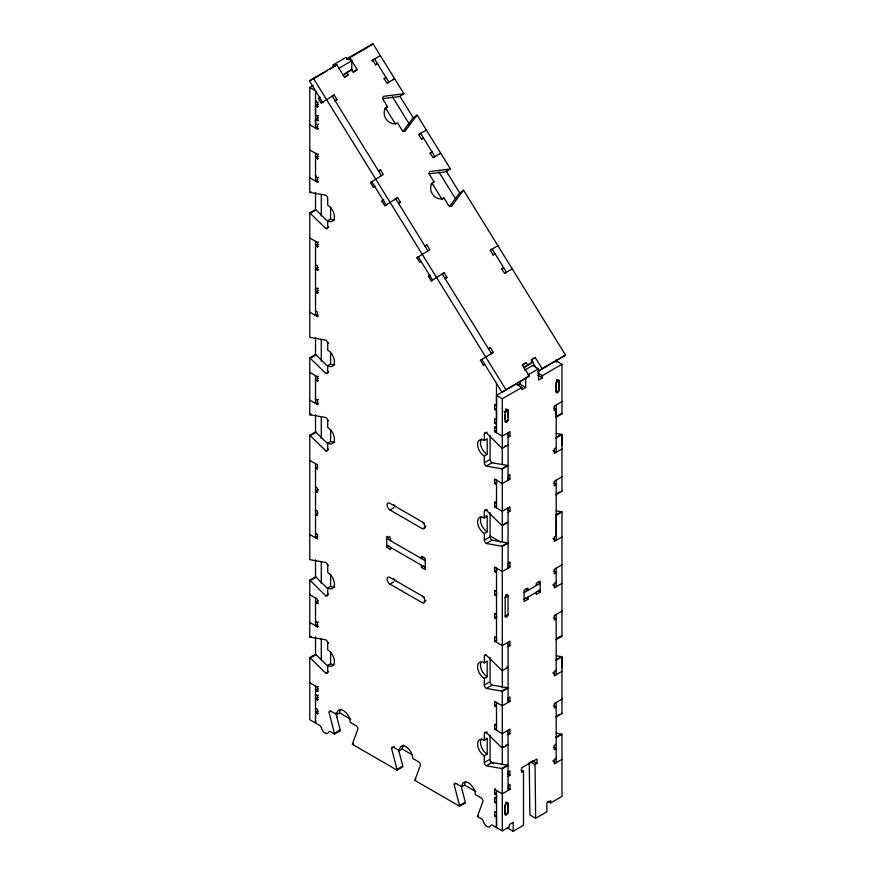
<?xml version="1.0" encoding="UTF-8"?>
<svg xmlns="http://www.w3.org/2000/svg" width="875" height="875" viewBox="0 0 875 875"><rect width="100%" height="100%" fill="white"/><g stroke="black" fill="none" stroke-linecap="round" stroke-linejoin="round"><path stroke-width="1.31" d="M327.688 221.386L316.061 209.989A2.723 1.575 60 0 0 315.514 209.573L309.739 212.909A2.723 1.575 60 0 1 310.286 213.325L325.784 228.528A2.723 1.575 60 0 0 327.709 227.412L327.709 220.752A9.527 5.502 60 0 0 334.447 216.858A9.527 5.502 60 0 0 327.709 205.188L327.677 198.089A2.723 1.575 60 0 0 325.784 195.18L310.286 192.5A2.734 1.575 60 0 1 309.739 192.27L309.739 87.413L313.184 85.411M316.477 722.498L315.514 723.045L315.514 720.453M315.514 717.861L315.514 715.269M496.508 383.414L496.508 406.087L494.583 404.983L494.583 409.423L496.508 410.539L496.508 419.803L494.583 418.688L494.583 423.139L496.508 424.244M461.245 786.461L465.314 802.233A2.723 1.575 60 0 1 465.391 802.911L459.616 806.247A2.723 1.575 60 0 0 459.539 805.569L454.114 784.547A2.723 1.575 60 0 1 456.039 783.431L461.814 786.767A9.527 5.502 60 0 1 468.552 782.873A9.527 5.502 60 0 1 475.3 794.544L481.075 797.88A2.723 1.575 60 0 1 483 801.216L477.575 815.981A2.723 1.575 60 0 0 477.488 816.572L481.556 818.913A2.723 1.575 60 0 1 483.098 820.695L483.908 822.927A5.447 3.139 60 0 0 490.087 826.492L490.897 825.202A2.723 1.575 60 0 1 492.45 825.202L502.283 830.878L502.283 768.742L508.058 765.406A2.723 1.575 60 0 0 507.511 765.177L492.012 762.497L487.2 765.275M505.17 419.147L505.17 414.52M508.058 803.458L508.036 813.28L505.827 815.456L505.17 814.669L505.17 805.131A2.045 1.17 -60.3 0 1 506.625 802.616A2.045 1.17 -60.3 0 1 508.058 803.458L508.058 812.722L505.17 814.395L505.17 805.131L508.058 803.458L505.75 802.123M508.058 417.484L508.058 412.858M555.92 639.373A2.723 1.575 60 0 0 556.194 639.559L561.969 636.223L561.969 511.941L556.194 515.277L556.194 540.367L552.891 538.464M556.194 360.959L561.969 364.295L561.969 413.897L556.194 417.233L556.194 404.983M559.081 380.975L559.081 390.239A2.045 1.181 -60 0 1 557.637 392.744A2.045 1.181 -60 0 1 556.194 391.912L556.194 382.648A2.045 1.181 -60 0 1 557.637 380.144A2.045 1.181 -60 0 1 559.081 380.975L559.081 390.239L556.194 391.912L556.194 382.648L559.081 380.975L556.773 379.641M547.848 801.237L550.736 802.9L561.969 796.414L561.969 734.278A2.723 1.575 60 0 0 561.422 734.048L556.259 733.163M555.92 716.789A2.723 1.575 60 0 0 556.194 716.975L561.969 713.639L561.969 656.862A2.723 1.575 60 0 0 561.422 656.644L556.259 655.747M555.92 494.452A2.723 1.575 60 0 0 556.194 494.637L561.969 491.302L561.969 434.536A2.723 1.575 60 0 0 561.422 434.306L556.259 433.409M402.85 131.655L412.781 118.256A2.723 2.22 54.9 0 1 413.273 117.841L417.134 115.117L450.341 168.798L446.469 171.522A2.723 2.22 54.9 0 1 445.867 171.752L428.936 173.852M449.334 206.817L459.266 193.419A2.723 2.22 54.9 0 1 459.758 193.003L463.619 190.28L565.545 355.108L537.753 371.613M322.569 102.145L309.455 80.938L336.722 64.695L344.356 77.044L348.206 74.812L346.773 72.505L351.914 69.541L353.336 71.848L357.197 69.628L349.562 57.291L373.002 43.75L403.856 93.636L399.995 96.359A2.723 2.22 54.8 0 1 399.383 96.589L382.463 98.689M333.823 66.741L336.722 64.695M346.664 59.325L349.562 57.291M369.141 46.473L373.002 43.75M346.773 72.505L342.912 75.228L351.914 69.541M344.345 77.536L348.206 74.812M357.197 69.628L353.325 72.352L351.247 68.983M319.703 97.519L318.413 98.427L321.278 103.053L323.203 101.938M372.006 60.791L374.577 58.975L388.894 82.108L387.603 83.016M321.278 103.053L334.13 94.97L336.995 99.597L335.059 100.964M375.506 64.969L377.442 63.602L375.517 64.717L372.652 60.091L380.363 55.639M332.205 96.337L334.13 94.97M384.092 78.848L386.028 77.481L384.103 78.597L386.969 83.223L394.669 78.783L393.225 79.614M400.345 95.9L403.244 93.855A2.723 2.22 54.8 0 0 403.856 93.636M384.442 108.861A9.527 7.766 54.8 0 1 385.591 108.019L387.516 106.652L383.228 99.717A2.723 2.22 54.8 0 1 383.72 96.294L403.244 93.855M418.873 134.597L420.602 133.383L434.908 156.527L433.617 157.434M421.52 139.377L423.456 138.009L421.531 139.125L418.666 134.498L426.377 130.047M378.525 171.238L380.461 169.881L383.316 174.508L370.464 182.591L373.319 187.217L375.255 186.102M373.319 187.217L374.609 186.309M430.106 153.256L432.042 151.889L430.117 153.005L432.983 157.631L440.683 153.191M383.195 200.189L381.905 201.097L384.77 205.723L386.695 204.608M384.77 205.723L397.622 197.641L400.488 202.267L398.552 203.634M394.723 199.686L397.622 197.641M447.792 170.384L449.728 169.017A2.723 2.22 54.9 0 0 450.341 168.798M430.927 184.023A9.527 7.766 54.8 0 1 432.064 183.181L434 181.814L429.712 174.88A2.723 2.22 54.8 0 1 430.205 171.456L449.728 169.017M463.619 190.28A2.723 2.22 54.8 0 0 463.127 190.695L451.664 206.161A2.723 2.22 54.8 0 1 448.306 204.958L444.019 198.012L442.083 199.38L432.064 183.181M425.009 246.4L426.934 245.044L429.8 249.67L416.948 257.753L419.803 262.38L421.094 261.472M432.217 280.328L431.255 280.886L428.389 276.259L429.68 275.352M431.255 280.886L444.106 272.803L446.972 277.43L445.036 278.797M442.17 274.17L444.106 272.803M490.427 250.283L492.144 249.069L506.45 272.212L505.159 273.12M493.073 255.062L494.998 253.706L493.073 254.811L490.219 250.184L497.919 245.744M501.659 268.942L503.584 267.586L501.659 268.702L504.525 273.328L512.225 268.877M488.502 349.07L490.427 347.714L493.292 352.341L491.356 353.697M484.258 364.492L483.295 365.05L480.441 360.423L493.292 352.341M483.295 365.05L484.586 364.142M522.342 365.367L526.203 362.644L527.636 364.952L523.764 367.686L528.905 364.711L532.766 361.987L531.333 359.68L535.183 357.448L542.106 368.638L538.234 371.361M535.183 357.448L531.322 360.183L536.167 368.003M526.203 362.644L522.353 364.864L529.266 376.053L501.998 392.284L481.72 359.516M529.266 376.053L496.508 395.423L496.508 432.775M333.145 67.386L333.145 64.892L345.986 57.477L351.761 60.812L351.761 70.798M309.455 80.938L327.009 70.798M329.35 69.453L332.861 67.419M346.872 59.336L367.97 47.152M338.92 68.228L351.761 60.812M372.094 60.911L374.292 59.631M318.413 98.427L320.337 97.311M316.477 100.855L315.514 101.402L317.439 102.517L318.402 101.959M318.402 115.675L317.439 116.233L315.514 115.117L315.514 105.853L318.402 104.191M315.514 105.853L317.439 106.969L318.402 106.411M335.07 100.712L336.995 99.597M318.402 124.195L317.439 124.753L315.514 123.638L315.514 119.569L318.402 117.895M315.514 119.569L317.439 120.673L318.402 120.116M317.713 126.82L315.514 128.089L315.514 90.737L309.739 87.413M309.739 124.753L317.439 129.194L318.402 128.647M309.739 149.986L317.439 154.438L318.402 153.88M318.402 156.1L315.514 157.773L317.439 158.878L318.402 158.32M316.477 176.116L315.514 176.673L317.439 177.778L318.402 177.22M317.713 179.845L315.514 181.114L315.514 153.322M309.739 177.778L317.439 182.23L318.402 181.672M310.286 192.5L311.248 191.942M378.525 170.986L380.461 169.881M311.248 212.767L316.061 209.989M370.464 182.591L372.389 181.475M327.709 220.752L330.597 219.078A9.527 5.502 60 0 0 334.731 219.833M325.784 228.528L328.672 226.866M381.905 201.097L383.83 199.981M309.739 238L317.439 242.441L318.402 241.883M318.402 244.114L315.514 245.777L317.439 246.892L318.402 246.334M398.562 203.383L400.488 202.267M318.402 267.455L315.514 269.117L317.439 270.233L318.402 269.675M315.514 287.645L317.439 288.761L318.402 288.203M318.402 290.423L315.514 292.097L317.439 293.212L318.402 292.655M425.009 246.148L426.934 245.044M317.713 314.169L315.514 315.438L315.514 241.325M416.948 257.753L418.873 256.637M309.739 312.102L317.439 316.553L318.402 315.995M428.389 276.259L430.314 275.144M327.688 366.308L316.061 354.911A2.723 1.575 60 0 0 315.514 354.495L309.739 357.831A2.723 1.575 60 0 1 310.286 358.247L325.784 373.45A2.723 1.575 60 0 0 327.709 372.334L327.709 365.662A9.527 5.502 60 0 0 334.447 361.78A9.527 5.502 60 0 0 327.709 350.109L327.709 343.438L328.672 342.88M445.047 278.545L446.972 277.43M311.248 357.689L316.061 354.911M327.709 365.662L330.597 364A9.527 5.502 60 0 0 334.731 364.755M309.739 372.323L317.439 376.764L318.402 376.206M325.784 373.45L328.672 371.788M318.402 378.438L315.514 380.1L317.439 381.216L318.402 380.658M315.514 399L317.439 400.116L318.402 399.558M317.713 402.172L315.514 403.452L315.514 375.659M309.739 400.116L317.439 404.556L318.402 403.998M309.739 357.831L309.739 414.597L310.702 414.05M309.739 414.597A2.723 1.575 60 0 0 310.286 414.827L311.248 414.269M327.688 443.723L316.061 432.316A2.723 1.575 60 0 0 315.514 431.911L309.739 435.247A2.723 1.575 60 0 1 310.286 435.652L325.784 450.866A2.723 1.575 60 0 0 327.709 449.75L327.709 443.078A9.527 5.502 60 0 0 334.447 439.184A9.527 5.502 60 0 0 327.709 427.514L327.709 420.842L328.672 420.284M311.248 435.094L316.061 432.316M488.502 348.819L490.427 347.714M327.709 443.078L330.597 441.416A9.527 5.502 60 0 0 334.731 442.159M480.441 360.423L482.366 359.308M325.784 450.866L328.672 449.192M317.822 466.78L315.514 468.114L317.439 469.219L317.439 464.778L309.739 460.327M527.636 364.952L532.766 361.987M524.584 370.213L532.755 365.498L538.53 368.834L538.53 380.056L542.38 377.836L542.38 375.616L561.969 364.295M318.402 489.781L315.514 491.455L317.439 492.57L317.439 488.119L315.514 487.003M528.019 374.894L538.53 368.834M542.106 368.638L565.545 355.108M517.989 385.252L519.914 384.136L525.689 387.472L525.689 377.486M496.508 395.423L502.283 398.759L521.839 387.472L521.839 389.692L525.689 387.472M494.583 404.983L495.545 404.425M494.583 409.423L496.508 408.308M317.822 513.089L315.514 514.423L317.439 515.539L317.439 511.098L315.514 509.983M494.583 423.139L496.508 422.023M508.058 437.216L509.983 436.1L509.983 431.659L502.283 436.1L494.583 431.659L494.583 427.208L495.545 426.661M485.275 433.289L487.2 432.184M494.583 431.659L496.508 430.544M317.713 536.506L315.514 537.775L315.514 463.663M484.312 456.083A9.527 5.502 60 0 1 477.575 444.412A9.527 5.502 60 0 1 484.312 440.519L487.2 438.856L487.2 454.409L484.312 456.083L484.312 462.755A2.723 1.575 60 0 0 486.238 466.091L501.736 468.77A2.723 1.575 60 0 1 502.283 469L508.058 465.664A2.723 1.575 60 0 0 507.511 465.434L492.012 462.755L487.2 465.533M561.969 401.647L554.269 406.087L554.269 410.539L556.194 409.423L556.194 452.364L552.891 450.45M424.397 523.184L389.966 503.311A4.08 2.363 60 0 0 387.078 504.973A4.08 2.363 60 0 0 389.966 509.983L393.816 507.762M504.623 446.272L505.586 445.725M557.572 415.702L561.422 413.481A2.723 1.575 60 0 0 561.969 413.897M484.312 462.755L489.125 459.977M327.688 588.645L316.061 577.237A2.723 1.575 60 0 0 315.514 576.833L309.739 580.158A2.723 1.575 60 0 1 310.286 580.573L325.784 595.777A2.723 1.575 60 0 0 327.709 594.672L327.709 588A9.527 5.502 60 0 0 334.447 584.106A9.527 5.502 60 0 0 327.709 572.436L327.709 565.764L328.672 565.206M501.736 468.77L506.548 465.992M555.647 437.642L560.459 434.864M311.248 580.016L316.061 577.237M390.053 536.605L386.761 538.519L425.261 560.744M508.058 475.705L509.983 474.589L509.983 479.041L502.283 483.481L494.583 479.041L494.583 483.481L496.508 482.377M556.194 447.912L554.269 449.028L554.269 453.469L561.969 449.028M390.611 540.739L390.611 538.519L386.761 536.288L386.761 547.411L389.069 546.077M423.981 527.395L425.906 526.28M327.709 588L330.597 586.338A9.527 5.502 60 0 0 334.731 587.081M325.784 595.777L328.672 594.114M318.402 600.764L315.514 602.438L317.439 603.542L318.402 602.995M508.058 512.389L509.983 511.273L509.983 506.833L502.283 511.273L494.583 506.833L494.583 502.381L495.545 501.823M485.275 510.705L487.2 509.589M494.583 506.833L496.508 505.717M484.312 533.487A9.527 5.502 60 0 1 477.575 521.817A9.527 5.502 60 0 1 484.312 517.934L487.2 516.261L487.2 531.825L484.312 533.487L484.312 540.159A2.723 1.575 60 0 0 486.238 543.495L501.736 546.186A2.723 1.575 60 0 1 502.283 546.405L508.058 543.069A2.723 1.575 60 0 0 507.511 542.85L492.012 540.159L487.2 542.938M561.969 476.82L554.269 481.261L554.269 485.712L556.194 484.597L553.886 483.262M423.73 557.189L421.411 558.523L421.411 556.303L425.261 558.523L425.261 569.636L421.411 567.416L421.411 565.195M315.514 621.338L317.439 622.442L318.402 621.884M317.713 624.509L315.514 625.778L315.514 597.986M424.397 597.297L389.966 577.423A4.08 2.363 60 0 0 387.078 579.086A4.08 2.363 60 0 0 389.966 584.095L393.816 581.864M309.739 622.442L317.439 626.894L318.402 626.336M421.411 567.416L423.73 566.081M503.661 524.245L506.548 522.572M556.609 493.675L559.497 492.002M309.739 580.158L309.739 636.934L310.702 636.377M309.739 636.934A2.723 1.575 60 0 0 310.286 637.164L311.248 636.606M484.312 540.159L489.125 537.381M327.688 666.061L316.061 654.653A2.723 1.575 60 0 0 315.514 654.237L309.739 657.573A2.723 1.575 60 0 1 310.286 657.989L325.784 673.192A2.723 1.575 60 0 0 327.709 672.077L327.709 665.416A9.527 5.502 60 0 0 334.447 661.522A9.527 5.502 60 0 0 327.709 649.852L327.709 643.18L328.672 642.622M501.736 546.186L506.548 543.397M555.647 515.058L560.459 512.28M311.248 657.431L316.061 654.653M423.981 601.508L425.906 600.392M327.709 665.416L330.597 663.742A9.527 5.502 60 0 0 333.802 664.661M509.02 562.045L509.983 562.603L509.983 567.044L502.283 571.495L494.583 567.044L494.583 571.495L496.891 570.161M508.058 563.708L509.983 562.603M325.784 673.192L328.672 671.53M561.969 537.031L554.269 541.472L554.269 537.031L556.194 535.916L556.194 480.145M309.739 682.664L317.439 687.105L318.402 686.547M318.402 688.778L315.514 690.441L317.439 691.556L318.402 690.998M315.514 694.52L317.439 695.625L318.402 695.078M496.508 591.5L494.583 590.395L494.583 594.836L496.891 593.502M318.38 697.288L315.492 698.95L317.439 700.077L318.402 699.519M505.17 597.614L508.058 595.952A2.045 1.17 -60.3 0 0 506.625 595.109A2.045 1.17 -60.3 0 0 505.181 597.614L505.17 616.142A2.045 1.181 -59.7 0 0 506.625 616.973A2.045 1.181 -59.7 0 0 508.069 614.469L508.058 595.952L505.859 594.683M561.969 564.823L554.269 569.264L554.269 573.716L556.194 572.6L553.886 571.266M318.402 711.003L315.514 712.677L317.439 713.781L318.402 713.234M524.103 592.616L540.148 583.352L537.95 582.083M524.103 599.287L540.148 590.023M329.984 711.769L330.947 711.211L336.722 714.547L339.62 712.873A9.527 5.502 60 0 1 340.714 709.253M496.508 614.48L494.583 613.364L494.583 617.816L496.891 616.481M556.194 582.236L554.269 583.352L554.269 587.792L561.969 583.352M527.964 597.056L527.964 599.277L524.114 601.497L524.114 590.384L527.964 588.153L527.964 590.384L525.656 589.05M536.309 585.561L536.309 583.341L540.159 581.12L540.159 592.233L536.309 594.453L536.309 592.233M505.17 616.142L508.058 614.48M335.814 712.928L340.222 730.013A2.712 1.564 60 0 1 340.309 730.691L334.523 734.027A2.712 1.564 60 0 0 334.447 733.348L339.259 730.57M496.508 637.82L494.583 636.705L494.583 641.156L496.891 639.822M561.969 611.144L554.269 615.584L554.269 620.036L556.194 618.92L553.886 617.586M485.275 655.627L486.238 655.069L501.736 670.272A2.723 1.575 60 0 0 502.283 670.688L508.058 667.352A2.723 1.575 60 0 1 507.784 667.166M508.058 646.712L509.983 645.608L509.983 641.156L502.283 645.608L494.583 641.156M484.312 678.409A9.527 5.502 60 0 1 477.575 666.739A9.527 5.502 60 0 1 484.312 662.856L487.2 661.183L487.2 676.747L484.312 678.409L484.312 685.081A2.723 1.575 60 0 0 486.238 688.417L501.736 691.108A2.723 1.575 60 0 1 502.283 691.327L508.058 687.991A2.723 1.575 60 0 0 507.511 687.772L492.012 685.081L487.2 687.859M398.705 750.356L402.773 766.117A2.723 1.575 60 0 1 402.85 766.806L397.075 770.142L352.406 744.352L353.369 743.794M506.548 667.494L507.511 666.947M556.609 638.597L560.459 636.377M484.312 685.081L489.125 682.303M392.536 747.873L394.461 746.769M501.736 691.108L506.548 688.319M555.647 659.98L560.459 657.202M397.075 770.142A2.723 1.575 60 0 0 396.987 769.453L391.573 748.431A2.723 1.575 60 0 1 393.498 747.316L399.273 750.652L402.161 748.989A9.527 5.502 60 0 1 403.67 744.953M508.058 698.031L509.983 696.927L509.983 701.367L502.283 705.819L494.583 701.367L494.583 705.819L496.508 704.703M556.194 670.25L554.269 671.355L554.269 675.806L561.969 671.355M396.987 769.453L401.811 766.675M508.058 734.716L509.983 733.611L509.983 729.159L502.283 733.611L494.583 729.159L494.583 724.719L495.545 724.161M485.275 733.031L487.2 731.927M494.583 729.159L496.508 728.055M484.312 755.825A9.527 5.502 60 0 1 477.575 744.155A9.527 5.502 60 0 1 484.312 740.261L487.2 738.598L487.2 754.163L484.312 755.825L484.312 762.497A2.723 1.575 60 0 0 486.238 765.833L501.736 768.512A2.723 1.575 60 0 1 502.283 768.742M459.616 806.247L414.947 780.456L415.909 779.898M561.969 699.147L554.269 703.598L554.269 708.039L556.194 706.934L553.886 705.6M502.698 747.13L503.661 746.572M505.586 745.467L506.548 744.909M556.609 716.002L559.497 714.339M484.312 762.497L489.125 759.719M455.077 783.989L456.039 783.431M461.814 786.767L464.702 785.094A9.527 5.502 60 0 1 465.456 781.955M501.736 768.512L506.548 765.734M555.647 737.384L560.459 734.606M561.969 734.278L556.194 737.614A2.723 1.575 60 0 0 555.92 737.472M508.058 771.958L509.983 770.853L509.983 775.294L508.058 776.409M556.194 744.166L554.269 745.281L554.269 749.733L556.194 748.617L553.886 747.283M459.539 805.569L464.352 802.791M507.413 827.914L513.198 831.25L523.491 825.3L523.491 771.203L521.566 772.319L521.566 767.867L536.966 758.975L536.966 763.427L535.041 764.531L530.425 761.862M496.508 803.458L494.583 802.342L494.583 797.902L496.508 799.017L496.508 794.938L494.583 793.822L494.583 789.381L495.545 788.823M494.583 793.822L496.508 792.717M508.058 786.045L509.983 784.93L509.983 789.381L502.283 793.822L494.583 789.381M556.194 758.253L554.269 759.358L554.269 763.809L561.969 759.358M494.583 797.902L495.545 797.344M494.583 802.342L496.508 801.237M477.488 816.572L478.45 816.014M496.53 812.733L494.583 811.606L494.583 816.058L496.508 814.942M502.283 830.878L509.338 826.798L509.338 824.578L513.198 822.358L513.198 831.25M529.266 762.552L529.878 814.942L535.653 818.278L546.886 811.792L546.886 802.9L550.736 800.68L550.736 802.9M310.286 414.827L325.784 417.506A2.723 1.575 60 0 1 327.709 420.842M556.259 510.825L561.422 511.722A2.723 1.575 60 0 1 561.969 511.941M310.286 637.164L325.784 639.844A2.723 1.575 60 0 1 327.709 643.18M333.145 64.892L335.453 66.227M537.753 372.947L542.38 375.616M537.753 375.167L542.38 377.836M315.514 264.677L317.439 265.781L317.439 270.233M516.064 384.136L521.839 387.472M553.886 408.089L556.194 409.423M505.75 409.106L508.058 410.441L508.058 419.803L505.17 421.466L505.17 412.103A2.045 1.181 -60 0 1 506.614 409.598A2.045 1.181 -60 0 1 508.058 410.441M505.859 409.27L508.058 410.539L505.17 412.202L504.011 411.534M315.514 310.997L317.439 312.102L317.439 316.553M494.583 427.208L496.508 428.323M507.675 434.766L509.983 436.1M507.675 477.706L509.983 479.041M494.583 483.481L496.508 484.597M494.583 502.381L496.508 503.497M507.675 509.939L509.983 511.273M490.12 535.938L500.762 542.084M552.891 584.784L556.194 586.688L556.194 568.159M508.058 565.928L509.983 567.044M537.852 590.898L540.159 592.233M389.966 509.983L422.056 528.511A4.08 2.363 60 0 0 424.944 526.837A4.08 2.363 60 0 0 422.056 521.839M494.583 571.495L496.508 572.6M525.656 597.942L527.964 599.277M494.583 594.836L496.508 595.952M386.761 545.18L425.261 567.416M386.761 547.411L390.611 549.631L390.611 547.411M494.583 617.816L496.508 618.92M315.514 533.323L317.439 534.439L317.439 538.88L309.739 534.439M508.058 644.492L509.983 645.608M552.891 672.788L556.194 674.691L556.194 614.48M389.966 584.095L422.056 602.623A4.08 2.363 60 0 0 424.944 600.95A4.08 2.363 60 0 0 422.056 595.952M507.675 700.033L509.983 701.367M309.739 594.65L317.439 599.102L317.439 603.542M494.583 705.819L496.508 706.934M494.583 724.719L496.508 725.823M507.675 732.277L509.983 733.611M552.891 760.791L556.194 762.694L556.194 702.483M532.35 760.758L536.966 763.427M521.183 769.869L523.491 771.203M490.022 761.545L493.544 763.58M507.675 773.959L509.983 775.294M509.02 784.372L509.983 784.93M508.058 788.266L509.983 789.381M339.62 712.873L350.842 719.359M402.161 748.989L412.267 754.819M464.702 785.094L475.934 791.58M315.514 708.225L317.439 709.341L317.439 713.781M494.583 816.058L496.508 817.173L496.508 827.542L496.508 790.486M339.292 730.111L340.309 730.691M334.523 734.027L330.466 731.686A2.723 1.575 60 0 0 328.923 731.686L328.114 732.977A5.447 3.139 60 0 1 324.45 732.605A5.447 3.139 60 0 1 321.387 727.923A2.723 1.575 60 0 0 319.572 725.397L309.739 719.72L309.739 657.573M400.159 96.633L413.153 117.644M446.119 170.953L460.425 194.086M392.438 96.819L409.325 124.13M438.911 171.97L455.361 198.581M385.591 108.019L395.598 124.217M332.205 96.086L381.391 175.623M395.697 198.756L427.875 250.786M442.181 273.919L491.367 353.445M313.316 78.214L505.859 389.561M371.755 181.683L386.061 204.816M418.228 256.845L432.545 279.978M334.447 733.348L329.022 712.327A2.723 1.575 60 0 1 330.947 711.211M535.653 818.278L535.041 764.531M561.969 445.397L561.969 434.536L556.194 437.872A2.723 1.575 60 0 0 555.92 437.73M561.969 667.734L561.969 656.862L556.194 660.198A2.723 1.575 60 0 0 555.92 660.067M556.194 359.581L556.194 362.228M519.914 381.642L519.914 384.136M508.058 432.775L508.058 480.145M508.058 507.938L508.058 568.159M508.058 642.272L508.058 702.483M508.058 730.275L508.058 790.486M502.283 398.759L502.283 464.406M502.283 469L502.283 541.472M502.283 546.405L502.283 687.947M502.283 691.327L502.283 764.641M496.508 480.145L496.508 507.938M496.508 568.159L496.508 642.272M496.508 702.483L496.508 730.275M490.087 435.334L490.087 459.419A2.723 1.575 60 0 0 492.012 462.755M490.087 512.739L490.087 536.823A2.723 1.575 60 0 0 492.012 540.159M490.087 657.661L490.087 681.745A2.723 1.575 60 0 0 492.012 685.081M490.087 735.077L490.087 759.161A2.723 1.575 60 0 0 492.012 762.497M484.312 440.519L484.312 433.847A2.723 1.575 60 0 1 486.238 432.742L501.736 447.945A2.723 1.575 60 0 0 502.283 448.361L508.058 445.025A2.723 1.575 60 0 1 507.784 444.839M484.312 517.934L484.312 511.262A2.723 1.575 60 0 1 486.238 510.147L501.736 525.361A2.723 1.575 60 0 0 502.283 525.766L508.058 522.43A2.723 1.575 60 0 1 507.511 522.025M484.312 662.856L484.312 656.184A2.723 1.575 60 0 1 486.238 655.069M484.312 740.261L484.312 733.589A2.723 1.575 60 0 1 486.238 732.484L501.736 747.688A2.723 1.575 60 0 0 502.283 748.103L508.058 744.767A2.723 1.575 60 0 1 507.511 744.352M336.722 713.42L336.722 717.478M330.597 207.408L330.597 219.078M330.597 352.33L330.597 364M330.597 429.734L330.597 441.416M330.597 574.656L330.597 586.338M330.597 652.072L330.597 663.742M321.289 194.381L321.289 215.994M321.289 339.511L321.289 361.123M321.289 416.719L321.289 438.32M321.289 561.848L321.289 583.45M321.289 638.859L321.289 660.144M317.439 102.517L317.439 106.969M317.439 116.233L317.439 120.673M317.439 124.753L317.439 129.194M317.439 154.438L317.439 158.878M317.439 177.778L317.439 182.23M317.439 242.441L317.439 246.892M317.439 288.761L317.439 293.212M317.439 376.764L317.439 381.216M317.439 400.116L317.439 404.556M317.439 622.442L317.439 626.894M317.439 687.105L317.439 691.556M317.439 695.625L317.439 700.077M315.514 192.402L315.514 209.956M315.514 337.531L315.514 355.086M315.514 414.728L315.514 432.283M315.514 559.858L315.514 577.412M315.514 636.858L315.514 655.473M315.514 685.989L315.514 723.045M309.739 212.909L309.739 337.192A2.723 1.575 60 0 0 310.286 337.411L325.784 340.102A2.723 1.575 60 0 1 327.709 343.438M309.739 435.247L309.739 559.519A2.723 1.575 60 0 0 310.286 559.748L325.784 562.428A2.723 1.575 60 0 1 327.709 565.764M487.2 454.409A9.527 5.502 60 0 1 481.272 446.917A9.527 5.502 60 0 1 481.556 439.119M487.2 531.825A9.527 5.502 60 0 1 481.272 524.322A9.527 5.502 60 0 1 481.556 516.534M486.095 515.725A9.527 5.502 60 0 1 487.2 516.261M395.741 506.647A4.08 2.363 60 0 1 393.695 504.492M395.741 580.759A4.08 2.363 60 0 1 394.68 579.906M394.166 579.305A4.08 2.363 60 0 1 393.695 578.605M487.2 676.747A9.527 5.502 60 0 1 481.031 662.277M487.2 754.163A9.527 5.502 60 0 1 481.272 746.659A9.527 5.502 60 0 1 481.556 738.861M486.095 738.062A9.527 5.502 60 0 1 487.2 738.598M414.947 780.456A2.723 1.575 60 0 1 415.023 779.866L420.448 765.111A2.723 1.575 60 0 0 418.523 761.775L412.748 758.439A9.527 5.502 60 0 0 406.011 746.769A9.527 5.502 60 0 0 399.273 750.652M352.406 744.352A2.723 1.575 60 0 1 352.483 743.761L357.908 728.995A2.723 1.575 60 0 0 355.983 725.659L350.208 722.323A9.527 5.502 60 0 0 343.47 710.653A9.527 5.502 60 0 0 336.722 714.547M508.058 419.705A2.045 1.181 -60 0 1 506.614 422.198A2.045 1.181 -60 0 1 505.17 421.367M444.019 198.012A9.527 7.766 54.8 0 1 432.272 193.812A9.527 7.766 54.8 0 1 434 181.814M417.134 115.117A2.723 2.22 54.8 0 0 416.653 115.533L405.18 130.998A2.723 2.22 54.8 0 1 401.833 129.795L397.534 122.85A9.527 7.766 54.8 0 1 385.788 118.65A9.527 7.766 54.8 0 1 387.516 106.652M555.92 515.145A2.723 1.575 60 0 1 556.194 515.277M561.969 491.302A2.723 1.575 60 0 1 561.422 490.897M556.194 417.233A2.723 1.575 60 0 1 555.92 417.047M561.969 713.639A2.723 1.575 60 0 1 561.422 713.223M561.969 636.223A2.723 1.575 60 0 1 561.422 635.819"/></g></svg>
